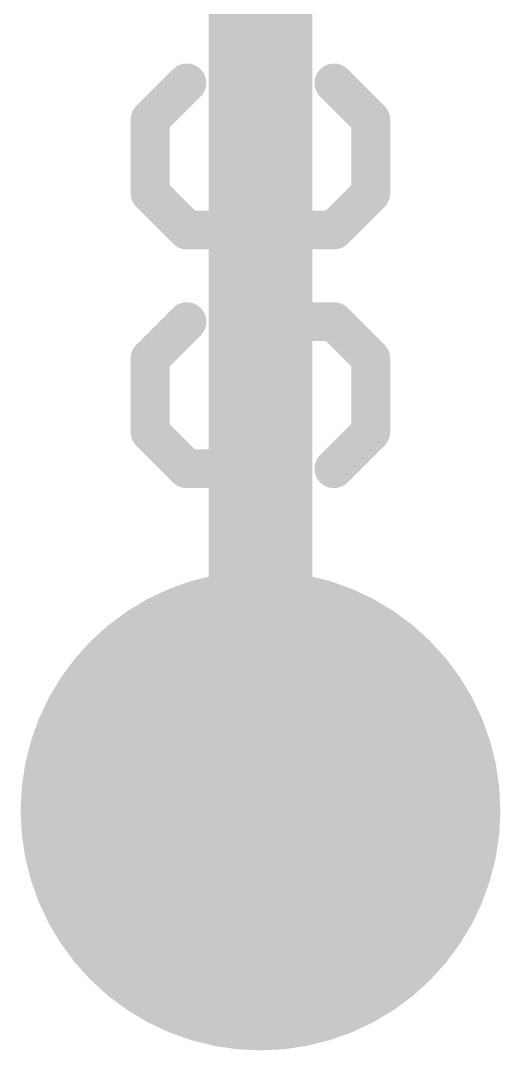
# Model space of a CAD drawing. Extents: x -16 to 95, y -11 to 53.
# Drawn here: x 9.22 to 11.1, y 44.78 to 48.816 of the extents above; entities that cross this region are included whole.
import ezdxf

# ---------------------------------------------------------------- set-up
doc = ezdxf.new("R2010")
doc.units = 0
for name, color, linetype in [('16', 132, 'CONTINUOUS'), ('17', 110, 'CONTINUOUS'), ('21', 41, 'CONTINUOUS')]:
    doc.layers.add(name, color=color, linetype=linetype)

# ---------------------------------------------------------------- blocks, each defined once
blk = doc.blocks.new('ROUNDP')
at = {"const_width": 0.5}
blk.add_lwpolyline([(0, -0.25, 1), (0, 0.25, 1), (0, -0.25)], format="xyb", dxfattribs=at)

msp = doc.modelspace()

# ---------------------------------------------------------------- linework, layer by layer
at = {"layer": '16', "const_width": 0.4064}
msp.add_lwpolyline([(10.16, 45.72), (10.16, 50.8)], dxfattribs=at)
at = {"layer": '16', "const_width": 0.2032}
msp.add_lwpolyline([(10.0584, 45.72, 1), (10.2616, 45.72)], format="xyb", dxfattribs=at)
at = {"layer": '21', "const_width": 0.1524}
for points in [[(9.8715, 48.5717), (9.7275, 48.4276)], [(10.5918, 48.4276), (10.4477, 48.5717)], [(9.7275, 48.4276), (9.7275, 48.1395)], [(10.5918, 48.1395), (10.5918, 48.4276)], [(9.7275, 48.1395), (9.8715, 47.9954)], [(10.4477, 47.9954), (10.5918, 48.1395)], [(9.8715, 47.9954), (10.4477, 47.9954)], [(9.8715, 47.6361), (9.7275, 47.4921)], [(10.1596, 47.4921), (10.3037, 47.6361)], [(10.3037, 47.6361), (10.4477, 47.6361)], [(10.4477, 47.6361), (10.5918, 47.4921)], [(9.7275, 47.4921), (9.7275, 47.204)], [(10.1596, 47.204), (10.1596, 47.4921)], [(10.5918, 47.4921), (10.5918, 47.204)], [(9.7275, 47.204), (9.8715, 47.0599)], [(10.0156, 47.0599), (10.1596, 47.204)], [(10.5918, 47.204), (10.4477, 47.0599)], [(9.8715, 47.0599), (10.0156, 47.0599)]]:
    msp.add_lwpolyline(points, dxfattribs=at)
at = {"layer": '21', "const_width": 0.0762}
for points in [[(9.8985, 48.5447, 1), (9.8446, 48.5986)], [(10.4747, 48.5986, 1), (10.4208, 48.5447)], [(9.7005, 48.4546, 1), (9.7544, 48.4007)], [(9.7656, 48.4276, 1), (9.6894, 48.4276)], [(10.6299, 48.4276, 1), (10.5537, 48.4276)], [(10.5649, 48.4007, 1), (10.6187, 48.4546)], [(9.7544, 48.1664, 1), (9.7005, 48.1126)], [(10.6187, 48.1126, 1), (10.5649, 48.1664)], [(9.6894, 48.1395, 1), (9.7656, 48.1395)], [(10.5537, 48.1395, 1), (10.6299, 48.1395)], [(9.8715, 48.0335, 1), (9.8715, 47.9573)], [(10.4477, 47.9573, 1), (10.4477, 48.0335)], [(9.8446, 47.9685, 1), (9.8985, 48.0224)], [(10.4208, 48.0224, 1), (10.4747, 47.9685)], [(9.8985, 47.6092, 1), (9.8446, 47.6631)], [(10.3037, 47.6742, 1), (10.3037, 47.598)], [(10.3306, 47.6092, 1), (10.2767, 47.6631)], [(10.4747, 47.6631, 1), (10.4208, 47.6092)], [(10.4477, 47.598, 1), (10.4477, 47.6742)], [(9.7005, 47.519, 1), (9.7544, 47.4651)], [(9.7656, 47.4921, 1), (9.6894, 47.4921)], [(10.1977, 47.4921, 1), (10.1215, 47.4921)], [(10.1327, 47.519, 1), (10.1866, 47.4651)], [(10.6299, 47.4921, 1), (10.5537, 47.4921)], [(10.5649, 47.4651, 1), (10.6187, 47.519)], [(9.7544, 47.2309, 1), (9.7005, 47.177)], [(10.1866, 47.177, 1), (10.1327, 47.2309)], [(10.6187, 47.177, 1), (10.5649, 47.2309)], [(9.6894, 47.204, 1), (9.7656, 47.204)], [(10.1215, 47.204, 1), (10.1977, 47.204)], [(10.5537, 47.204, 1), (10.6299, 47.204)], [(9.8715, 47.098, 1), (9.8715, 47.0218)], [(9.8446, 47.033, 1), (9.8985, 47.0869)], [(9.9886, 47.0869, 1), (10.0425, 47.033)], [(10.0156, 47.0218, 1), (10.0156, 47.098)], [(10.4208, 47.0869, 1), (10.4747, 47.033)]]:
    msp.add_lwpolyline(points, format="xyb", dxfattribs=at)

# ---------------------------------------------------------------- block references
at = {"layer": '17', "xscale": 1.8796, "yscale": 1.8796, "rotation": 270}
msp.add_blockref('ROUNDP', (10.16, 45.72), dxfattribs=at)
msp.add_blockref('ROUNDP', (10.16, 45.72), dxfattribs=at)

doc.saveas('drawing.dxf')
